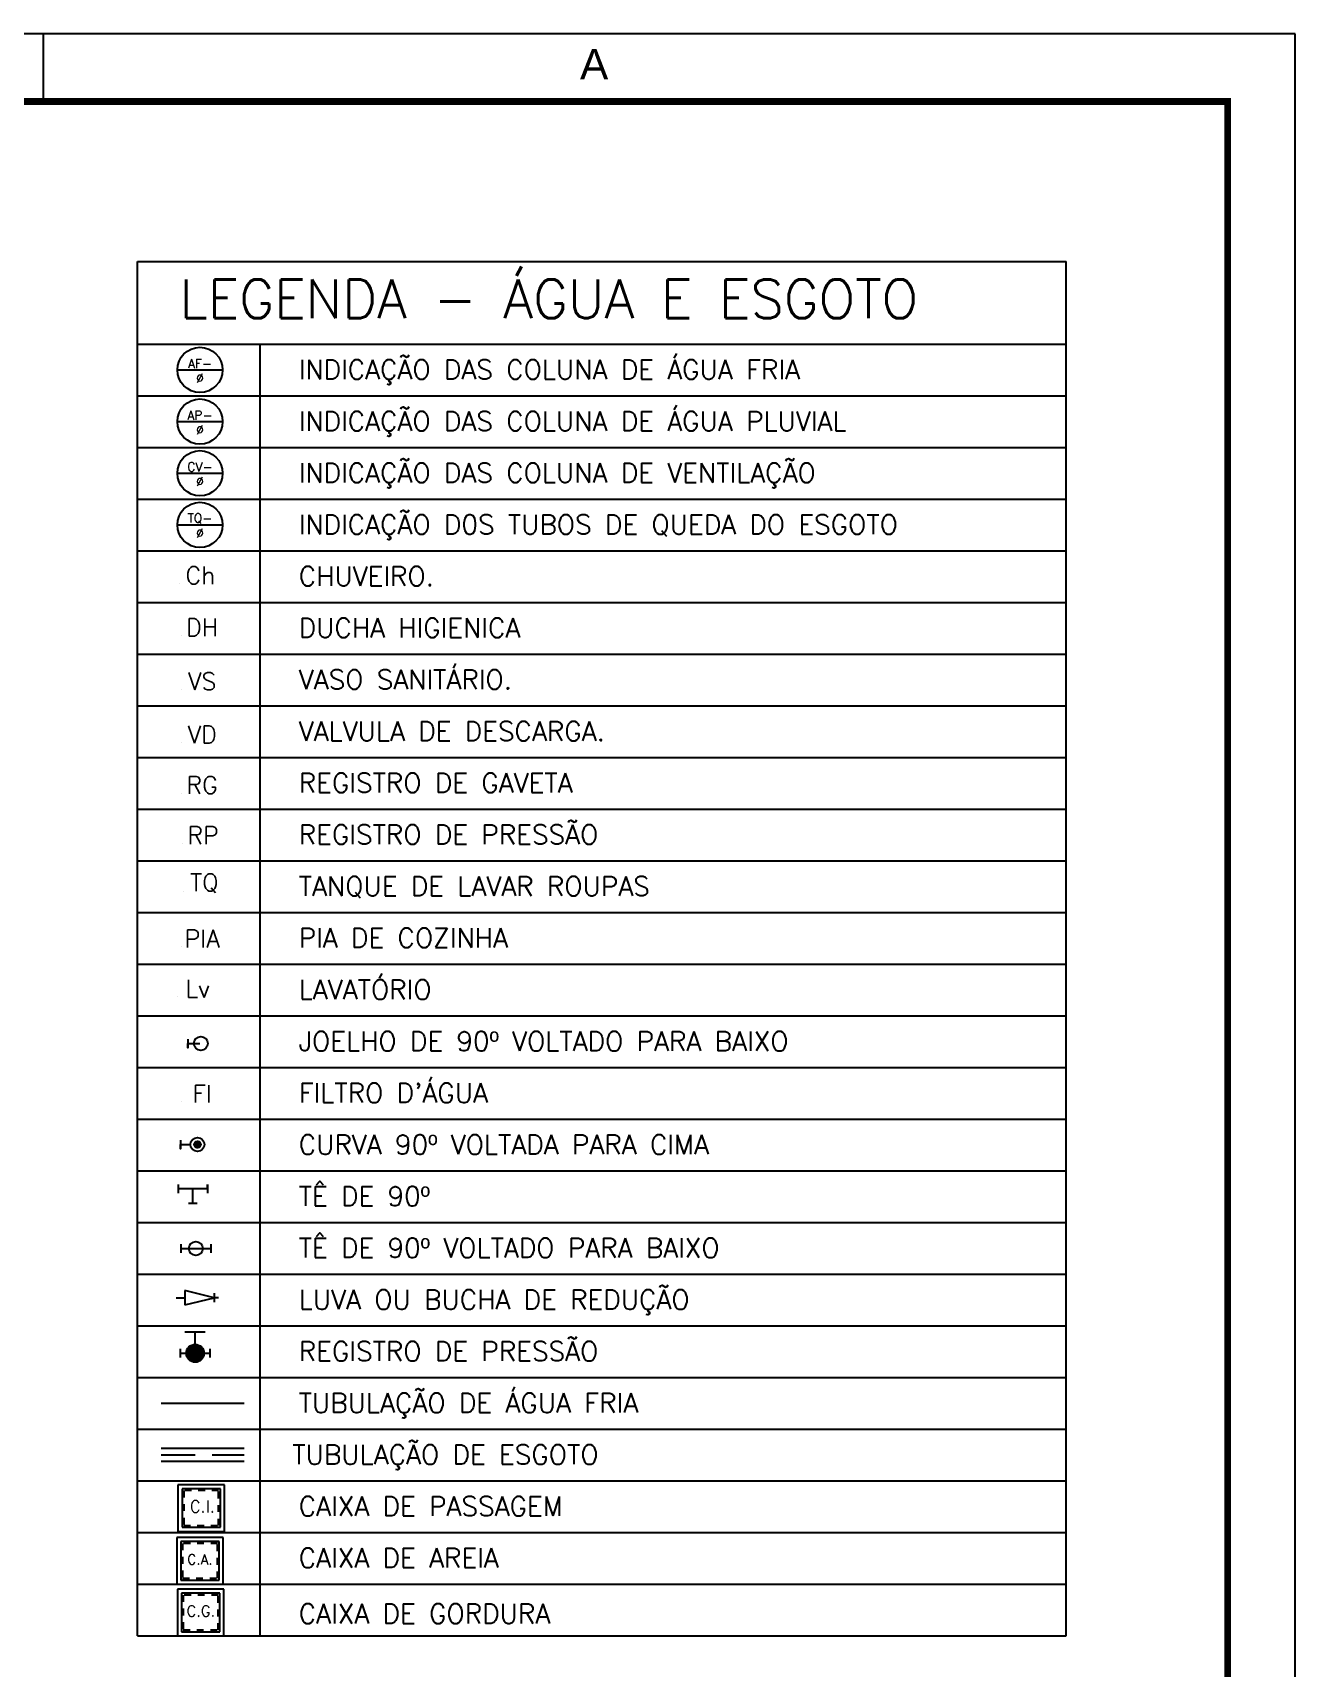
# Model space of a CAD drawing. Extents: x -210 to -126, y -135 to 724.
# Drawn here: x -144.69 to -126.03, y 699.58 to 723.73 of the extents above; entities that cross this region are included whole.
import ezdxf
from ezdxf.enums import TextEntityAlignment as Align

# ---------------------------------------------------------------- set-up
doc = ezdxf.new("R2010")
doc.units = 0
doc.header["$MEASUREMENT"] = 0
doc.linetypes.add('HIDDEN', pattern=[0.375, 0.25, -0.125])
doc.linetypes.add('HIDDENX2', pattern=[0.75, 0.5, -0.25])
doc.layers.get('0').update_dxf_attribs({"linetype": 'CONTINUOUS'})
for name, color, linetype in [('Eixo', 4, 'HIDDENX2'), ('HIDROGRAFIA', 4, 'CONTINUOUS'), ("LINHA - PROJETU'S", 1, 'CONTINUOUS'), ("PRANCHA - PROJETU'S", 7, 'CONTINUOUS'), ('TUBULAÇÃO_ESGOTO', 5, 'CONTINUOUS'), ('TUBULAÇÃO_HIDRÁULICA', 5, 'CONTINUOUS'), ('TXT_0', 7, 'CONTINUOUS'), ('TXT_1', 2, 'CONTINUOUS'), ('TXT_2', 6, 'CONTINUOUS')]:
    doc.layers.add(name, color=color, linetype=linetype)
doc.styles.add('ADITIVOCAD', font='ROMANS.shx')
doc.styles.add('ARIAL', font='arial.ttf', dxfattribs={"height": 2})
doc.styles.add('R80', font='simplex.shx', dxfattribs={"height": 12})

# ---------------------------------------------------------------- blocks, each defined once
blk = doc.blocks.new('ADFSGASDFG')
at = {"layer": "PRANCHA - PROJETU'S", "color": 1}
for p, q in [((360.678, 107.346), (276.578, 107.346)), ((360.678, 47.946), (360.678, 107.346))]:
    blk.add_line(p, q, dxfattribs=at)
at = {"layer": "PRANCHA - PROJETU'S", "color": 4, "const_width": 0.1}
blk.add_lwpolyline([(279.078, 106.346), (359.678, 106.346), (359.678, 48.946), (279.078, 48.946)], close=True, dxfattribs=at)
blk = doc.blocks.new('Adh_Afn')
blk.add_line((-0.25, 0), (0.25, 0))
blk.add_circle((0, 0), 0.25)
at = {"flags": 8}
for tag, p in [('$AF', (0, 0.07)), ('$DIAM', (0, -0.091))]:
    blk.add_attdef(tag, text='', height=0.1, dxfattribs=at).set_placement(p, align=Align.MIDDLE)
blk = doc.blocks.new('ADH_HIUTILIZ1')
blk.add_line((0.12, 0), (0.12, 0))
at = {"flags": 8}
blk.add_attdef('$N', text='', height=0.09, dxfattribs=at).set_placement((0.2262, 0.0422), align=Align.MIDDLE)
blk = doc.blocks.new('Adh_cx_j90b')
blk.add_lwpolyline([(-0.068, 0.0225), (-0.068, -0.0225), (-0.068, 0), (-0.0056, 0)])
blk.add_circle((0, 0), 0.0359)
blk = doc.blocks.new('Adh_cx_c90c')
h = blk.add_hatch()
h.set_pattern_fill('_U', color=256, scale=0.002, angle=45, style=0, double=1, pattern_type=0)
h.set_pattern_definition([(45, (-6.0733674, -5.0413484), (-0.00141421356, 0.00141421356), []), (135, (-6.0733674, -5.0413484), (-0.00141421356, -0.00141421356), [])])
h.paths.add_polyline_path([(-0.017, 0, 1), (0.017, 0, 1)])
blk.add_lwpolyline([(-0.088, 0.0225), (-0.088, -0.0225), (-0.088, 0), (-0.0359, 0)])
for radius in [0.0359, 0.017]:
    blk.add_circle((0, 0), radius)
blk = doc.blocks.new('Adh_cx_te90')
for p, q in [((-0.075, -0.0225), (-0.075, 0.0225)), ((0.075, 0), (-0.075, 0)), ((0, -0.075), (0, 0)), ((0.075, 0), (0.075, 0.0225)), ((0.075, 0.0225), (0.075, -0.0225)), ((-0.0225, -0.075), (0.0225, -0.075))]:
    blk.add_line(p, q)
blk = doc.blocks.new('Adh_cx_te90b')
for p, q in [((-0.078, 0.0225), (-0.078, -0.0225)), ((-0.078, 0), (0.078, 0)), ((0.078, -0.0225), (0.078, 0.0225))]:
    blk.add_line(p, q)
blk.add_circle((0, 0), 0.0359)
blk = doc.blocks.new('Adh_cx_lvr')
for p, q in [((0, 0), (-0.15, 0.0375)), ((-0.15, 0.0375), (-0.15, -0.0375)), ((-0.15, -0.0375), (0, 0)), ((0, 0.0225), (0, -0.0225)), ((-0.195, 0), (-0.15, 0)), ((0.0225, 0), (0, 0))]:
    blk.add_line(p, q)
blk = doc.blocks.new('Adh_acs_rg')
h = blk.add_hatch()
h.set_pattern_fill('_U', color=256, scale=0.002, angle=45, style=0, double=1)
h.set_pattern_definition([(45, (-7.4131718, -5.1711377), (-0.00141421356, 0.00141421356), []), (135, (-7.4131718, -5.1711377), (-0.00141421356, -0.00141421356), [])])
h.paths.add_polyline_path([(-0.046, 0, 1), (0.046, 0, 1)])
for p, q in [((0.0525, 0.1082), (-0.0525, 0.1082)), ((0, 0.046), (0, 0.1082)), ((-0.078, 0.0225), (-0.078, -0.0225)), ((0.078, -0.0225), (0.078, 0.0225)), ((-0.078, 0), (-0.046, 0)), ((0.046, 0), (0.078, 0))]:
    blk.add_line(p, q)
blk.add_circle((0, 0), 0.046)
blk = doc.blocks.new('Adhs_RefTbl')
at = {"color": 0, "linetype": 'ByBlock', "ltscale": 0.5}
blk.add_line((-0.321, 0), (0.321, 0), dxfattribs=at)
blk = doc.blocks.new('inp_cx')
for p, q in [((40, 40), (-40, 40)), ((-40, 40), (-40, -40)), ((40, -40), (40, 40)), ((-40, -40), (40, -40))]:
    blk.add_line(p, q)
at = {"color": 1, "linetype": 'Continuous', "ltscale": 0.5}
for p, q in [((33, 33), (-33, 33)), ((-33, 33), (-33, -33)), ((33, -33), (33, 33)), ((-33, -33), (33, -33))]:
    blk.add_line(p, q, dxfattribs=at)
at = {"color": 1, "linetype": 'HIDDEN', "ltscale": 0.5}
for p, q in [((30, 30), (-30, 30)), ((-30, 30), (-30, -30)), ((30, -30), (30, 30)), ((-30, -30), (30, -30))]:
    blk.add_line(p, q, dxfattribs=at)
at = {"style": 'R80'}
blk.add_text('C.I.', height=20.59, dxfattribs=at).set_placement((-19.6, -7.5))
blk = doc.blocks.new('_cxgordu')
for p, q in [((40, 40), (-40, 40)), ((-40, 40), (-40, -40)), ((40, -40), (40, 40)), ((-40, -40), (40, -40))]:
    blk.add_line(p, q)
at = {"color": 1, "linetype": 'Continuous', "ltscale": 0.5}
for p, q in [((33, 33), (-33, 33)), ((-33, 33), (-33, -33)), ((33, -33), (33, 33)), ((-33, -33), (33, -33))]:
    blk.add_line(p, q, dxfattribs=at)
at = {"color": 1, "linetype": 'HIDDEN', "ltscale": 0.5}
for p, q in [((30, 30), (-30, 30)), ((-30, 30), (-30, -30)), ((30, -30), (30, 30)), ((-30, -30), (30, -30))]:
    blk.add_line(p, q, dxfattribs=at)
at = {"style": 'R80'}
blk.add_text('C.G.', height=18.48, dxfattribs=at).set_placement((-24.3, -6.9))
blk = doc.blocks.new('_cxareia')
for p, q in [((40, 40), (-40, 40)), ((-40, 40), (-40, -40)), ((40, -40), (40, 40)), ((-40, -40), (40, -40))]:
    blk.add_line(p, q)
at = {"color": 1, "linetype": 'Continuous', "ltscale": 0.5}
for p, q in [((33, 33), (-33, 33)), ((-33, 33), (-33, -33)), ((33, -33), (33, 33)), ((-33, -33), (33, -33))]:
    blk.add_line(p, q, dxfattribs=at)
at = {"color": 1, "linetype": 'HIDDEN', "ltscale": 0.5}
for p, q in [((30, 30), (-30, 30)), ((-30, 30), (-30, -30)), ((30, -30), (30, 30)), ((-30, -30), (30, -30))]:
    blk.add_line(p, q, dxfattribs=at)
at = {"style": 'R80'}
blk.add_text('C.A.', height=17.28, dxfattribs=at).set_placement((-22, -6.1))

msp = doc.modelspace()

# ---------------------------------------------------------------- linework, layer by layer
at = {"layer": 'Eixo'}
msp.add_line((-142.787, 702.726), (-141.563, 702.726), dxfattribs=at)
at = {"layer": "LINHA - PROJETU'S", "color": 1, "const_width": 0.03}
msp.add_lwpolyline([(-144.531, 723.713), (-144.531, 722.713)], dxfattribs=at)
at = {"layer": "PRANCHA - PROJETU'S", "color": 1}
msp.add_lwpolyline([(-127.031, 700.463), (-127.031, 722.713), (-144.531, 722.713)], dxfattribs=at)
at = {"layer": 'TUBULAÇÃO_ESGOTO'}
for p, q in [((-141.563, 702.821), (-142.787, 702.822)), ((-141.563, 702.63), (-142.787, 702.631))]:
    msp.add_line(p, q, dxfattribs=at)
at = {"layer": 'TXT_1'}
for p, q in [((-143.14, 700.055), (-143.14, 720.351)), ((-143.14, 720.351), (-129.418, 720.351)), ((-143.14, 700.055), (-143.14, 720.351)), ((-129.418, 700.055), (-129.418, 720.351)), ((-143.14, 719.131), (-129.418, 719.131)), ((-141.328, 700.055), (-141.328, 719.131)), ((-143.14, 718.368), (-129.418, 718.368)), ((-143.14, 717.605), (-129.418, 717.605)), ((-143.14, 716.842), (-129.418, 716.842)), ((-143.14, 716.079), (-129.418, 716.079)), ((-143.14, 715.316), (-129.418, 715.316)), ((-143.14, 714.553), (-129.418, 714.553)), ((-143.14, 713.79), (-129.418, 713.79)), ((-143.14, 713.027), (-129.418, 713.027)), ((-143.14, 712.264), (-129.418, 712.264)), ((-143.14, 711.501), (-129.418, 711.501)), ((-143.14, 710.738), (-129.418, 710.738)), ((-143.14, 709.975), (-129.418, 709.975)), ((-143.14, 709.212), (-129.418, 709.212)), ((-143.14, 708.449), (-129.418, 708.449)), ((-143.14, 707.686), (-129.418, 707.686)), ((-143.14, 707.686), (-129.418, 707.686)), ((-143.14, 706.923), (-129.418, 706.923)), ((-143.14, 706.16), (-129.418, 706.16)), ((-143.14, 705.396), (-129.418, 705.396)), ((-143.14, 704.633), (-129.418, 704.633)), ((-143.14, 703.87), (-129.418, 703.87)), ((-143.14, 703.87), (-129.418, 703.87)), ((-143.14, 703.107), (-129.418, 703.107)), ((-143.14, 702.344), (-129.418, 702.344)), ((-143.14, 701.581), (-129.418, 701.581)), ((-143.14, 700.818), (-129.418, 700.818)), ((-143.14, 700.055), (-129.418, 700.055))]:
    msp.add_line(p, q, dxfattribs=at)

# ---------------------------------------------------------------- block references
at = {"layer": 'HIDROGRAFIA', "xscale": 0.008583775200052799, "yscale": 0.008583775199185364, "zscale": 0.008583775199171485}
for name, p in [('inp_cx', (-142.197, 701.941)), ('_cxareia', (-142.214, 701.162)), ('_cxgordu', (-142.204, 700.399))]:
    msp.add_blockref(name, p, dxfattribs=at)
at = {"layer": "PRANCHA - PROJETU'S", "color": 1}
msp.add_blockref('ADFSGASDFG', (-486.709, 616.367), dxfattribs=at)
at = {"layer": 'TUBULAÇÃO_HIDRÁULICA', "xscale": 1.907505599815886, "yscale": 1.907505599815886, "zscale": 1.907505599815886}
msp.add_blockref('Adhs_RefTbl', (-142.175, 703.489), dxfattribs=at)
at = {"layer": 'TXT_1'}
ref = msp.add_blockref('Adh_Afn', (-142.215, 718.749), dxfattribs=dict(at, xscale=1.335253919870773, yscale=1.335253919870773, zscale=1.33525391987112))
ref.add_attrib('$AF', 'AF-', dxfattribs={"layer": '0', "height": 0.1335, "style": 'ADITIVOCAD', "flags": 8}).set_placement((-142.215, 718.843), align=Align.MIDDLE)
ref.add_attrib('$DIAM', '%%C', dxfattribs={"layer": '0', "height": 0.1335, "style": 'ADITIVOCAD', "flags": 8}).set_placement((-142.215, 718.628), align=Align.MIDDLE)
ref = msp.add_blockref('Adh_Afn', (-142.215, 717.986), dxfattribs=dict(at, xscale=1.335253919870773, yscale=1.335253919870773, zscale=1.33525391987112))
ref.add_attrib('$AF', 'AP-', dxfattribs={"layer": '0', "height": 0.1335, "style": 'ADITIVOCAD', "flags": 8}).set_placement((-142.215, 718.08), align=Align.MIDDLE)
ref.add_attrib('$DIAM', '%%C', dxfattribs={"layer": '0', "height": 0.1335, "style": 'ADITIVOCAD', "flags": 8}).set_placement((-142.215, 717.865), align=Align.MIDDLE)
ref = msp.add_blockref('Adh_Afn', (-142.215, 717.223), dxfattribs=dict(at, xscale=1.335253919870773, yscale=1.335253919870773, zscale=1.33525391987112))
ref.add_attrib('$AF', 'CV-', dxfattribs={"layer": '0', "height": 0.1335, "style": 'ADITIVOCAD', "flags": 8}).set_placement((-142.215, 717.317), align=Align.MIDDLE)
ref.add_attrib('$DIAM', '%%C', dxfattribs={"layer": '0', "height": 0.1335, "style": 'ADITIVOCAD', "flags": 8}).set_placement((-142.215, 717.102), align=Align.MIDDLE)
ref = msp.add_blockref('Adh_Afn', (-142.215, 716.46), dxfattribs=dict(at, xscale=1.335253919870773, yscale=1.335253919870773, zscale=1.33525391987112))
ref.add_attrib('$AF', 'TQ-', dxfattribs={"layer": '0', "height": 0.1335, "style": 'ADITIVOCAD', "flags": 8}).set_placement((-142.215, 716.554), align=Align.MIDDLE)
ref.add_attrib('$DIAM', '%%C', dxfattribs={"layer": '0', "height": 0.1335, "style": 'ADITIVOCAD', "flags": 8}).set_placement((-142.215, 716.339), align=Align.MIDDLE)
ref = msp.add_blockref('ADH_HIUTILIZ1', (-142.855, 715.594), dxfattribs=dict(at, xscale=2.861258399723829, yscale=2.861258399723829, zscale=2.861258399723829))
ref.add_attrib('$N', 'Ch', dxfattribs={"layer": '0', "height": 0.2575, "style": 'ADITIVOCAD', "flags": 8}).set_placement((-142.208, 715.715), align=Align.MIDDLE)
ref = msp.add_blockref('ADH_HIUTILIZ1', (-142.829, 714.826), dxfattribs=dict(at, xscale=2.861258399723829, yscale=2.861258399723829, zscale=2.861258399723829))
ref.add_attrib('$N', 'DH', dxfattribs={"layer": '0', "height": 0.2575, "style": 'ADITIVOCAD', "flags": 8}).set_placement((-142.182, 714.947), align=Align.MIDDLE)
ref = msp.add_blockref('ADH_HIUTILIZ1', (-142.829, 714.03), dxfattribs=dict(at, xscale=2.861258399723829, yscale=2.861258399723829, zscale=2.861258399723829))
ref.add_attrib('$N', 'VS', dxfattribs={"layer": '0', "height": 0.2575, "style": 'ADITIVOCAD', "flags": 8}).set_placement((-142.182, 714.151), align=Align.MIDDLE)
ref = msp.add_blockref('ADH_HIUTILIZ1', (-142.829, 713.245), dxfattribs=dict(at, xscale=2.861258399723829, yscale=2.861258399723829, zscale=2.861258399723829))
ref.add_attrib('$N', 'VD', dxfattribs={"layer": '0', "height": 0.2575, "style": 'ADITIVOCAD', "flags": 8}).set_placement((-142.182, 713.365), align=Align.MIDDLE)
ref = msp.add_blockref('ADH_HIUTILIZ1', (-142.829, 712.498), dxfattribs=dict(at, xscale=2.861258399723829, yscale=2.861258399723829, zscale=2.861258399723829))
ref.add_attrib('$N', 'RG', dxfattribs={"layer": '0', "height": 0.2575, "style": 'ADITIVOCAD', "flags": 8}).set_placement((-142.182, 712.618), align=Align.MIDDLE)
ref = msp.add_blockref('ADH_HIUTILIZ1', (-142.815, 711.754), dxfattribs=dict(at, xscale=2.861258399723829, yscale=2.861258399723829, zscale=2.861258399723829))
ref.add_attrib('$N', 'RP', dxfattribs={"layer": '0', "height": 0.2575, "style": 'ADITIVOCAD', "flags": 8}).set_placement((-142.168, 711.875), align=Align.MIDDLE)
ref = msp.add_blockref('ADH_HIUTILIZ1', (-142.797, 711.047), dxfattribs=dict(at, xscale=2.861258399723829, yscale=2.861258399723829, zscale=2.861258399723829))
ref.add_attrib('$N', 'TQ', dxfattribs={"layer": '0', "height": 0.2575, "style": 'ADITIVOCAD', "flags": 8}).set_placement((-142.15, 711.168), align=Align.MIDDLE)
ref = msp.add_blockref('ADH_HIUTILIZ1', (-142.83, 710.228), dxfattribs=dict(at, xscale=2.861258399723829, yscale=2.861258399723829, zscale=2.861258399723829))
ref.add_attrib('$N', 'PIA', dxfattribs={"layer": '0', "height": 0.2575, "style": 'ADITIVOCAD', "flags": 8}).set_placement((-142.182, 710.349), align=Align.MIDDLE)
ref = msp.add_blockref('ADH_HIUTILIZ1', (-142.895, 709.491), dxfattribs=dict(at, xscale=2.861258399723829, yscale=2.861258399723829, zscale=2.861258399723829))
ref.add_attrib('$N', 'Lv', dxfattribs={"layer": '0', "height": 0.2575, "style": 'ADITIVOCAD', "flags": 8}).set_placement((-142.248, 709.612), align=Align.MIDDLE)
at = {"layer": 'TXT_1', "xscale": 2.861258399723829, "yscale": 2.861258399723829, "zscale": 2.861258399723829}
for name, p in [('Adh_cx_j90b', (-142.202, 708.803)), ('Adh_cx_c90c', (-142.253, 707.309)), ('Adh_cx_te90', (-142.32, 706.657)), ('Adh_cx_te90b', (-142.275, 705.775)), ('Adh_cx_lvr', (-142.007, 705.048)), ('Adh_acs_rg', (-142.286, 704.227))]:
    msp.add_blockref(name, p, dxfattribs=at)
at = {"layer": 'TXT_1'}
ref = msp.add_blockref('ADH_HIUTILIZ1', (-142.83, 707.939), dxfattribs=dict(at, xscale=2.861258399723829, yscale=2.861258399723829, zscale=2.861258399723829))
ref.add_attrib('$N', 'FI', dxfattribs={"layer": '0', "height": 0.2575, "style": 'ADITIVOCAD', "flags": 8}).set_placement((-142.182, 708.06), align=Align.MIDDLE)

# ---------------------------------------------------------------- texts
at = {"layer": "PRANCHA - PROJETU'S", "color": 50, "linetype": 'Continuous', "style": 'ARIAL'}
msp.add_text('A', height=0.45, dxfattribs=at).set_placement((-136.391, 723.263), align=Align.MIDDLE)
at = {"layer": 'TXT_0', "style": 'ADITIVOCAD'}
for s, height, p in [('INDICAÇÃO DAS COLUNA DE ÁGUA FRIA', 0.28613, (-140.756, 718.611)), ('INDICAÇÃO DAS COLUNA DE ÁGUA PLUVIAL', 0.28613, (-140.756, 717.848)), ('INDICAÇÃO DAS COLUNA DE VENTILAÇÃO', 0.28613, (-140.756, 717.085)), ('INDICAÇÃO D0S TUBOS DE QUEDA DO ESGOTO', 0.28613, (-140.756, 716.322)), ('CHUVEIRO.', 0.2861, (-140.756, 715.559)), ('DUCHA HIGIENICA', 0.28613, (-140.756, 714.796)), ('VASO SANITÁRIO.', 0.28613, (-140.756, 714.033)), ('VALVULA DE DESCARGA.', 0.28613, (-140.756, 713.27)), ('REGISTRO DE GAVETA', 0.28613, (-140.756, 712.507)), ('REGISTRO DE PRESSÃO', 0.28613, (-140.756, 711.744)), ('TANQUE DE LAVAR ROUPAS', 0.28613, (-140.756, 710.981)), ('PIA DE COZINHA', 0.28613, (-140.756, 710.218)), ('LAVATÓRIO', 0.2861, (-140.756, 709.455)), ('JOELHO DE 90º VOLTADO PARA BAIXO', 0.28613, (-140.756, 708.692)), ("FILTRO D'ÁGUA", 0.28613, (-140.756, 707.929)), ('CURVA 90º VOLTADA PARA CIMA', 0.28613, (-140.756, 707.166)), ('TÊ DE 90º', 0.2861, (-140.756, 706.403)), ('TÊ DE 90º VOLTADO PARA BAIXO', 0.28613, (-140.756, 705.64)), ('LUVA OU BUCHA DE REDUÇÃO', 0.28613, (-140.756, 704.877)), ('REGISTRO DE PRESSÃO', 0.28613, (-140.756, 704.114)), ('TUBULAÇÃO DE ÁGUA FRIA', 0.28613, (-140.756, 703.351)), ('TUBULAÇÃO DE ESGOTO', 0.28613, (-140.85, 702.588)), ('CAIXA DE PASSAGEM', 0.28613, (-140.756, 701.825)), ('CAIXA DE AREIA', 0.28613, (-140.756, 701.062)), ('CAIXA DE GORDURA', 0.28613, (-140.756, 700.239))]:
    msp.add_text(s, height=height, dxfattribs=at).set_placement(p)
at = {"layer": 'TXT_2', "style": 'ADITIVOCAD'}
msp.add_text('LEGENDA - ÁGUA E ESGOTO', height=0.57225, dxfattribs=at).set_placement((-142.517, 719.512))

doc.saveas('drawing.dxf')
